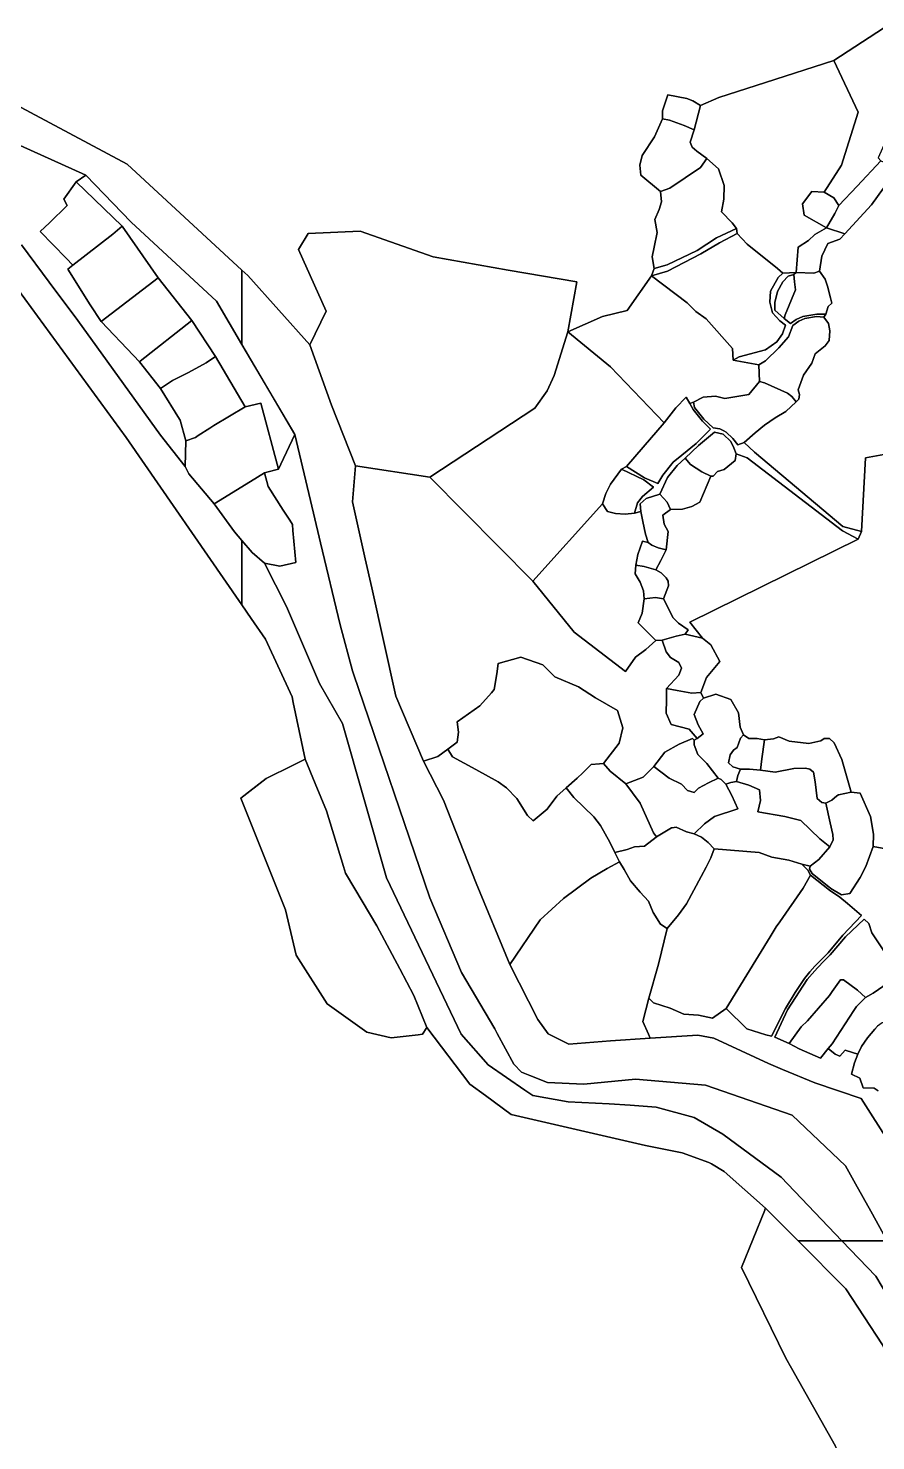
# Model space of a CAD drawing. Extents: x 542555 to 550520, y 1840485 to 1846995.
# Drawn here: x 546925 to 547222.6, y 1841929.8 to 1842425.7 of the extents above; entities that cross this region are included whole.
import ezdxf

# ---------------------------------------------------------------- set-up
doc = ezdxf.new("R2010")
doc.units = 0
doc.layers.add('Level 30', color=7, linetype='Continuous')

msp = doc.modelspace()

# ---------------------------------------------------------------- linework, layer by layer
at = {"layer": 'Level 30'}
for points in [[(547225.35, 1842425.73), (547207.86, 1842414.42), (547183.85, 1842406.71), (547167.55, 1842401.36), (547161.03, 1842398.61), (547158.31, 1842400.21), (547156.31, 1842401.05), (547149.57, 1842402.41), (547147.67, 1842396.77), (547147.7, 1842393.95), (547144.91, 1842387.65), (547140.54, 1842381.06), (547139.7, 1842377.7), (547140.11, 1842374.12), (547147.06, 1842368.4), (547147.34, 1842364.74), (547146.59, 1842362.14), (547145.06, 1842358.59), (547145.8, 1842354.01), (547144.83, 1842348.83), (547144.05, 1842345.47), (547144.78, 1842341.43), (547143.9, 1842338.78), (547135.27, 1842326.62), (547126.66, 1842324.53), (547114.52, 1842319.17), (547117.6, 1842336.71), (547093.52, 1842340.81), (547067.18, 1842345.43), (547041.57, 1842354.5), (547023.3, 1842353.66), (547019.88, 1842348.06), (547029.55, 1842326.41), (547023.89, 1842314.59), (547002.06, 1842338.88), (547000, 1842340.78), (547000, 1842340.79), (546959.75, 1842378.02), (546883.17, 1842418.83)], [(546883.17, 1842418.83), (546959.75, 1842378.02), (547000, 1842340.78), (547000, 1842325.088), (547000, 1842314.68), (546991.05, 1842329.89), (546961.09, 1842357.67), (546945.27, 1842374.09), (546918.53, 1842386.15)], [(546918.53, 1842386.15), (546945.27, 1842374.09), (546941.79, 1842371.81), (546937.49, 1842365.77), (546938.71, 1842363.48), (546932.4, 1842357.39), (546929.17, 1842354.41), (546938.35, 1842345.05), (546940.64, 1842342.53), (546938.85, 1842341.16), (546946.68, 1842328.6), (546950.6, 1842322.8), (546961.95, 1842310.83), (546964.04, 1842308.62), (546971.44, 1842299.25), (546978.06, 1842288.53), (546978.31, 1842288.12), (546980.38, 1842280.91), (546980.06, 1842271.91), (546971.43, 1842282.9), (546949.03, 1842313.9), (546942.37, 1842323.11), (546932.35, 1842336.61), (546922.65, 1842349.67)], [(547235.78, 1842277.94), (547219.02, 1842274.86), (547217.59, 1842249.04), (547211.02, 1842250.84), (547179.98, 1842276.9), (547176.39, 1842280.24), (547180.22, 1842283.73), (547183.53, 1842286.42), (547187.33, 1842288.98), (547191.02, 1842291.2), (547194.64, 1842294.61), (547195.59, 1842295.53), (547195.84, 1842297.09), (547195.38, 1842298.76), (547197.27, 1842303.88), (547200.11, 1842308.16), (547201.36, 1842311.45), (547204.81, 1842314.22), (547206.29, 1842316.11), (547206.53, 1842319.54), (547206.05, 1842322.04), (547204.41, 1842324.26), (547205.12, 1842325.3), (547205.93, 1842328.02), (547207.14, 1842329.16), (547206.76, 1842331.1), (547205.65, 1842335.15), (547204.81, 1842337.59), (547202.81, 1842340.38), (547203.61, 1842345.75), (547205.82, 1842350.17), (547210.03, 1842351.64), (547211.71, 1842353.55), (547221.14, 1842363.69), (547229.57, 1842375.47)], [(546922.65, 1842349.67), (546932.35, 1842336.61), (546942.37, 1842323.11), (546949.03, 1842313.9), (546971.43, 1842282.9), (546980.06, 1842271.91), (546981.36, 1842269.25), (546990.25, 1842258.78), (546997.36, 1842248.92), (547000, 1842245.84), (547000, 1842223.8693), (547000, 1842223.29), (546959.43, 1842281.98), (546914.74, 1842342.9)], [(546914.74, 1842342.9), (546959.43, 1842281.98), (547000, 1842223.29), (547000, 1842223.28), (547003.3229, 1842218.4772), (547008.33, 1842211.24), (547017.64, 1842190.98), (547018.0499, 1842189.0439), (547022.27, 1842169.11), (547018.05, 1842167.02), (547008.58, 1842162.33), (547002.37, 1842157.55), (546999.59, 1842155.41), (547015.28, 1842116.14), (547019.02, 1842100.32), (547029.95, 1842083.17), (547043.94, 1842073.28), (547052.43, 1842071.25), (547061.8803, 1842072.3095), (547063.49, 1842072.49), (547064.92, 1842074.9), (547080.07, 1842055.03), (547085.5032, 1842051.0143), (547094.52, 1842044.35), (547141.72, 1842033.46), (547154.65, 1842030.9), (547164.03, 1842027.52), (547164.9298, 1842026.9835), (547169.38, 1842024.33), (547183.89, 1842011.5), (547184.1286, 1842011.2602), (547183.81, 1842011.3), (547183.599, 1842010.7799), (547175.42, 1841990.62), (547191.03, 1841958.76), (547193.0001, 1841955.2762), (547208.47, 1841927.92)], [(547226.56, 1842000), (547220.8216, 1842010.3717), (547215.5202, 1842019.9537), (547212.02, 1842026.28), (547193.21, 1842044.14), (547162.87, 1842054.64), (547138.25, 1842056.79), (547120.11, 1842054.95), (547107.32, 1842055.58), (547101.1669, 1842057.998), (547098.21, 1842059.16), (547095.49, 1842062.06), (547089.6721, 1842072.7246), (547088.78, 1842074.36), (547077.14, 1842094.18), (547066.01, 1842120.44), (547039.1981, 1842199.0704), (547038.83, 1842200.15), (547034.51, 1842216.22), (547027.66, 1842245), (547025.17, 1842255.42), (547018.59, 1842283.06), (547009.7973, 1842298.0156), (547000, 1842314.68), (547000, 1842325.088), (547000, 1842340.78), (547002.06, 1842338.88), (547023.89, 1842314.59), (547031.49, 1842293.38), (547039.89, 1842272.03), (547038.83, 1842259.42), (547043.3, 1842239.49), (547045.6, 1842229.22), (547054.12, 1842191.26), (547063.73, 1842168.42), (547070.81, 1842154.68), (547082.27, 1842125.56), (547094.09, 1842097.02), (547103.9, 1842077.65), (547107.52, 1842072.6), (547114.88, 1842069.08), (547129.484, 1842070.1451), (547143.4, 1842071.16), (547160.1758, 1842072.216), (547165.7064, 1842071.1137), (547184.94, 1842062.24), (547189.8533, 1842060.1668), (547201.15, 1842055.4), (547217.53, 1842049.98), (547227.53, 1842034.19)], [(547233.16, 1842136.38), (547221.64, 1842138.48), (547221.78, 1842142.75), (547220.75, 1842148.94), (547217.16, 1842157.2), (547214.02, 1842157.5), (547210.69, 1842168.98), (547207.99, 1842174.88), (547206.32, 1842176.35), (547204.51, 1842176.31), (547203.26, 1842175.5), (547199.05, 1842174.56), (547192.14, 1842175.38), (547188.55, 1842176.93), (547186.66, 1842176.22), (547183.51, 1842175.93), (547180.9, 1842176.37), (547178.01, 1842176.3), (547176.13, 1842177.6), (547174.95, 1842180.35), (547174.43, 1842185.36), (547171.73, 1842189.99), (547166.43, 1842191.91), (547162.14, 1842190.51), (547161.23, 1842192.5), (547163.18, 1842197.73), (547167.85, 1842203.4), (547164.66, 1842209.23), (547161.77, 1842211.63), (547157.27, 1842217.15), (547216.41, 1842246.35), (547217.59, 1842249.04), (547219.02, 1842274.86), (547235.78, 1842277.94)], [(547227.53, 1842034.19), (547217.53, 1842049.98), (547201.15, 1842055.4), (547189.8533, 1842060.1668), (547184.94, 1842062.24), (547165.7064, 1842071.1137), (547160.1758, 1842072.216), (547143.4, 1842071.16), (547142.767, 1842072.5685), (547140.78, 1842076.99), (547142.91, 1842085.18), (547144.56, 1842083.52), (547150.4, 1842081.67), (547155.2, 1842079.61), (547160.41, 1842079.23), (547165.25, 1842078.1), (547170.02, 1842081.58), (547177.37, 1842074.37), (547183.99, 1842072.33), (547186.01, 1842071.84), (547190.85, 1842081.58), (547194.29, 1842087.16), (547197.58, 1842092.09), (547199.49, 1842094.39), (547201.2, 1842096.44), (547203.71, 1842098.92), (547205.89, 1842101.07), (547211.03, 1842107.28), (547217.55, 1842114.22), (547212.73, 1842118.42), (547209.97, 1842120.63), (547206.33, 1842123.07), (547199.68, 1842128.39), (547198.71, 1842130.12), (547196.63, 1842132.22), (547199.52, 1842131.54), (547199.3, 1842130.43), (547200.29, 1842128.92), (547206.84, 1842123.71), (547210.52, 1842121.45), (547213.54, 1842121.96), (547217.09, 1842127.57), (547219.08, 1842131.43), (547221.64, 1842138.48), (547233.16, 1842136.38)], [(547226.97, 1842090.55), (547221.72, 1842086.99), (547219.05, 1842085.46), (547219.01, 1842085.44), (547216.18, 1842087.97), (547211.28, 1842091.58), (547210.25, 1842091.57), (547207.35, 1842087.49), (547206.4, 1842086.14), (547198.65, 1842077.21), (547196.4, 1842075.15), (547192.17, 1842069.22), (547187.11, 1842071.52), (547191.6, 1842081.09), (547198.56, 1842091.69), (547200.28, 1842093.7), (547202.14, 1842095.87), (547204.47, 1842098.25), (547206.56, 1842100.39), (547211.92, 1842106.71), (547218.58, 1842112.91), (547220.14, 1842111.36), (547221.17, 1842108.1), (547229.08, 1842096.34)], [(547229.08, 1842096.34), (547221.17, 1842108.1), (547220.14, 1842111.36), (547218.58, 1842112.91), (547211.92, 1842106.71), (547206.56, 1842100.39), (547204.47, 1842098.25), (547202.14, 1842095.87), (547200.28, 1842093.7), (547198.56, 1842091.69), (547191.6, 1842081.09), (547187.11, 1842071.52), (547192.17, 1842069.22), (547195.67, 1842067.41), (547203.23, 1842064.16), (547205.94, 1842067.53), (547208.39, 1842065.52), (547209.96, 1842064.86), (547211.82, 1842066.9), (547214.45, 1842066.06), (547216.31, 1842065.49), (547215.19, 1842062.5), (547214.05, 1842058.48), (547216.98, 1842057.03), (547218.17, 1842053.64), (547222.04, 1842053.56), (547223.5, 1842052.68)], [(547223.5, 1842052.68), (547222.04, 1842053.56), (547218.17, 1842053.64), (547216.98, 1842057.03), (547214.05, 1842058.48), (547215.19, 1842062.5), (547216.31, 1842065.49), (547217.65, 1842068.24), (547219.65, 1842071.2), (547222.33, 1842074.34), (547223.2, 1842075.35)], [(547241.8182, 1841928.0303), (547239.41, 1841934.47), (547224.98, 1841963.48), (547212.12, 1841983.11), (547195.33, 1842000), (547202.05, 1842000), (547210.69, 1842000), (547222.59, 1841987.56), (547227.1034, 1841980.0303), (547230.6149, 1841974.1722), (547247.16, 1841946.57), (547252.65, 1841931.08), (547269.56, 1841886.58)]]:
    msp.add_lwpolyline(points, dxfattribs=at)
for points in [[(547223.42, 1842380.2), (547224.38, 1842379.17), (547216.07, 1842370.24), (547209.65, 1842363.5), (547207.88, 1842366.18), (547204.49, 1842368.17), (547210.57, 1842377.64), (547216.47, 1842396.31), (547207.86, 1842414.42), (547225.35, 1842425.73), (547225.47, 1842422.77), (547226.68, 1842418.23), (547229, 1842403.3), (547233.16, 1842403.25), (547231.45, 1842399.7), (547225.99, 1842385.98)], [(547207.86, 1842414.42), (547216.47, 1842396.31), (547210.57, 1842377.64), (547204.49, 1842368.17), (547200.1, 1842368.36), (547196.92, 1842364.11), (547197.5, 1842360.1), (547205.25, 1842355.6), (547201.23, 1842353.29), (547199.02, 1842351.17), (547195.39, 1842348.83), (547194.62, 1842339.97), (547189.92, 1842339.78), (547188.1, 1842341.41), (547177.4, 1842349.87), (547173.88, 1842353.67), (547173.65, 1842355.44), (547172.18, 1842357.43), (547168.45, 1842361.22), (547169.23, 1842365.74), (547169.4, 1842370.54), (547167.37, 1842376.36), (547163.33, 1842379.95), (547159.79, 1842382.55), (547158.1, 1842384.01), (547157.41, 1842385.68), (547158.86, 1842390.02), (547161.03, 1842398.61), (547167.55, 1842401.36), (547183.85, 1842406.71)], [(547161.03, 1842398.61), (547158.86, 1842390.02), (547155.28, 1842391.53), (547150.17, 1842393.46), (547147.7, 1842393.95), (547147.67, 1842396.77), (547149.57, 1842402.41), (547156.31, 1842401.05), (547158.31, 1842400.21)], [(547150.25, 1842369.55), (547147.06, 1842368.4), (547140.11, 1842374.12), (547139.7, 1842377.7), (547140.54, 1842381.06), (547144.91, 1842387.65), (547147.7, 1842393.95), (547150.17, 1842393.46), (547155.28, 1842391.53), (547158.86, 1842390.02), (547157.41, 1842385.68), (547158.1, 1842384.01), (547159.79, 1842382.55), (547163.33, 1842379.95), (547161.06, 1842376.86)], [(547149.39, 1842342.64), (547144.78, 1842341.43), (547144.05, 1842345.47), (547144.83, 1842348.83), (547145.8, 1842354.01), (547145.06, 1842358.59), (547146.59, 1842362.14), (547147.34, 1842364.74), (547147.06, 1842368.4), (547150.25, 1842369.55), (547161.06, 1842376.86), (547163.33, 1842379.95), (547167.37, 1842376.36), (547169.4, 1842370.54), (547169.23, 1842365.74), (547168.45, 1842361.22), (547172.18, 1842357.43), (547173.65, 1842355.44), (547166.73, 1842352.09), (547159.84, 1842347.71)], [(547000, 1842340.79), (547000, 1842340.78), (546959.75, 1842378.02)], [(547221.14, 1842363.69), (547211.71, 1842353.55), (547205.25, 1842355.6), (547208.25, 1842360.68), (547209.65, 1842363.5), (547216.07, 1842370.24), (547224.38, 1842379.17), (547227.47, 1842377.92), (547229.57, 1842375.47)], [(546941.79, 1842371.81), (546958, 1842356.19), (546954.66, 1842353.44), (546940.64, 1842342.53), (546938.35, 1842345.05), (546929.17, 1842354.41), (546932.4, 1842357.39), (546938.71, 1842363.48), (546937.49, 1842365.77)], [(547013.6916, 1842272.7171), (547012.85, 1842270.94), (547006.63, 1842294.07), (547001.13, 1842292.85), (546990.8, 1842310.53), (546982.47, 1842323.15), (546970.67, 1842338.11), (546958, 1842356.19), (546941.79, 1842371.81), (546945.27, 1842374.09), (546961.09, 1842357.67), (546991.05, 1842329.89), (547000, 1842314.68), (547000, 1842314.67), (547009.7985, 1842298.0089), (547018.59, 1842283.06)], [(547204.49, 1842368.17), (547207.88, 1842366.18), (547209.65, 1842363.5), (547208.25, 1842360.68), (547205.25, 1842355.6), (547197.5, 1842360.1), (547196.92, 1842364.11), (547200.1, 1842368.36)], [(546958, 1842356.19), (546970.67, 1842338.11), (546950.6, 1842322.8), (546946.68, 1842328.6), (546938.85, 1842341.16), (546940.64, 1842342.53), (546954.66, 1842353.44)], [(547173.65, 1842355.44), (547173.88, 1842353.67), (547167.72, 1842350.41), (547161.22, 1842346.47), (547149.46, 1842340.44), (547143.9, 1842338.78), (547144.78, 1842341.43), (547149.39, 1842342.64), (547159.84, 1842347.71), (547166.73, 1842352.09)], [(547205.25, 1842355.6), (547211.71, 1842353.55), (547210.03, 1842351.64), (547205.82, 1842350.17), (547203.61, 1842345.75), (547202.81, 1842340.38), (547200.81, 1842339.76), (547194.62, 1842339.97), (547195.39, 1842348.83), (547199.02, 1842351.17), (547201.23, 1842353.29)], [(547117.6, 1842336.71), (547114.52, 1842319.17), (547109.73, 1842303.76), (547107.26, 1842298.46), (547102.86, 1842292.33), (547066, 1842268.13), (547039.89, 1842272.03), (547031.49, 1842293.38), (547023.89, 1842314.59), (547029.55, 1842326.41), (547019.88, 1842348.06), (547023.3, 1842353.66), (547041.57, 1842354.5), (547067.18, 1842345.43), (547093.52, 1842340.81)], [(547188.91, 1842322.98), (547190.92, 1842321.53), (547189.9, 1842318.41), (547187.87, 1842315.61), (547183.92, 1842312.78), (547174.62, 1842310.41), (547172.53, 1842309.22), (547172.27, 1842313.31), (547163.09, 1842323.75), (547159.43, 1842326.29), (547156.35, 1842329.32), (547143.9, 1842338.78), (547149.46, 1842340.44), (547161.22, 1842346.47), (547167.72, 1842350.41), (547173.88, 1842353.67), (547177.4, 1842349.87), (547188.1, 1842341.41), (547189.92, 1842339.78), (547188.33, 1842338.21), (547185.6, 1842333.36), (547185.41, 1842329.6), (547186.39, 1842325.81)], [(547202.81, 1842340.38), (547204.81, 1842337.59), (547205.65, 1842335.15), (547206.76, 1842331.1), (547207.14, 1842329.16), (547205.93, 1842328.02), (547205.12, 1842325.3), (547201.88, 1842325.33), (547196.99, 1842324.54), (547194.68, 1842323.48), (547192.71, 1842322.01), (547190.49, 1842323.83), (547190.84, 1842325.14), (547194.36, 1842333.89), (547194.08, 1842336.72), (547193.86, 1842339.21), (547194.62, 1842339.97), (547200.81, 1842339.76)], [(546964.27, 1842308.8), (546964.04, 1842308.62), (546961.95, 1842310.83), (546950.6, 1842322.8), (546970.67, 1842338.11), (546982.47, 1842323.15)], [(547181.58, 1842307.58), (547181.76, 1842301.68), (547178.07, 1842297.11), (547169.65, 1842295.72), (547166.28, 1842296.57), (547162.04, 1842296.22), (547158.58, 1842294.48), (547157.29, 1842293.97), (547155.97, 1842296.22), (547152.37, 1842292.42), (547148.34, 1842287.19), (547129.48, 1842306.85), (547114.52, 1842319.17), (547126.66, 1842324.53), (547135.27, 1842326.62), (547143.9, 1842338.78), (547156.35, 1842329.32), (547159.43, 1842326.29), (547163.09, 1842323.75), (547172.27, 1842313.31), (547172.53, 1842309.22)], [(547205.12, 1842325.3), (547204.41, 1842324.26), (547201.79, 1842324.52), (547197.66, 1842323.81), (547195.58, 1842322.89), (547193.54, 1842321.39), (547191.91, 1842317.37), (547188.58, 1842313.53), (547183.88, 1842308.99), (547181.58, 1842307.58), (547172.53, 1842309.22), (547174.62, 1842310.41), (547183.92, 1842312.78), (547187.87, 1842315.61), (547189.9, 1842318.41), (547190.92, 1842321.53), (547188.91, 1842322.98), (547186.39, 1842325.81), (547185.41, 1842329.6), (547185.6, 1842333.36), (547188.33, 1842338.21), (547189.92, 1842339.78), (547194.62, 1842339.97), (547193.86, 1842339.21), (547191.9, 1842338.68), (547189.97, 1842336.72), (547188.08, 1842333.34), (547187.2, 1842329.48), (547187.19, 1842326.71), (547190.49, 1842323.83), (547192.71, 1842322.01), (547194.68, 1842323.48), (547196.99, 1842324.54), (547201.88, 1842325.33)], [(547190.84, 1842325.14), (547190.49, 1842323.83), (547187.19, 1842326.71), (547187.2, 1842329.48), (547188.08, 1842333.34), (547189.97, 1842336.72), (547191.9, 1842338.68), (547193.86, 1842339.21), (547194.08, 1842336.72), (547194.36, 1842333.89)], [(546982.47, 1842323.15), (546990.8, 1842310.53), (546987.47, 1842308.25), (546981.3, 1842304.82), (546975.69, 1842302.09), (546973.57, 1842300.67), (546971.44, 1842299.25), (546964.04, 1842308.62), (546964.27, 1842308.8)], [(547195.59, 1842295.53), (547194.64, 1842294.61), (547193.1, 1842296.41), (547191.57, 1842297.55), (547183.52, 1842301.18), (547181.76, 1842301.68), (547181.58, 1842307.58), (547183.88, 1842308.99), (547188.58, 1842313.53), (547191.91, 1842317.37), (547193.54, 1842321.39), (547195.58, 1842322.89), (547197.66, 1842323.81), (547201.79, 1842324.52), (547204.41, 1842324.26), (547206.05, 1842322.04), (547206.53, 1842319.54), (547206.29, 1842316.11), (547204.81, 1842314.22), (547201.36, 1842311.45), (547200.11, 1842308.16), (547197.27, 1842303.88), (547195.38, 1842298.76), (547195.84, 1842297.09)], [(547114.52, 1842319.17), (547129.48, 1842306.85), (547148.34, 1842287.19), (547140.88, 1842278.68), (547135.11, 1842271.88), (547133.31, 1842270.9), (547129.51, 1842265.68), (547127.78, 1842262.38), (547126.59, 1842258.76), (547102.14, 1842231.61), (547066, 1842268.13), (547102.86, 1842292.33), (547107.26, 1842298.46), (547109.73, 1842303.76)], [(546990.8, 1842310.53), (547001.13, 1842292.85), (546990.13, 1842286.2), (546988.72, 1842285.34), (546984.71, 1842282.72), (546983.73, 1842282.08), (546980.38, 1842280.91), (546978.31, 1842288.12), (546978.06, 1842288.53), (546971.44, 1842299.25), (546973.57, 1842300.67), (546975.69, 1842302.09), (546981.3, 1842304.82), (546987.47, 1842308.25)], [(547180.22, 1842283.73), (547176.39, 1842280.24), (547174.17, 1842279.5), (547172.47, 1842281.67), (547170.12, 1842283.94), (547169.2, 1842284.43), (547167.81, 1842285.07), (547165.49, 1842285.42), (547162.26, 1842288.44), (547158.95, 1842292.58), (547158.58, 1842294.48), (547162.04, 1842296.22), (547166.28, 1842296.57), (547169.65, 1842295.72), (547178.07, 1842297.11), (547181.76, 1842301.68), (547183.52, 1842301.18), (547191.57, 1842297.55), (547193.1, 1842296.41), (547194.64, 1842294.61), (547191.02, 1842291.2), (547187.33, 1842288.98), (547183.53, 1842286.42)], [(547158.51, 1842291.9), (547161.79, 1842287.76), (547164.53, 1842285.02), (547159.58, 1842279.89), (547154.46, 1842275.87), (547151.47, 1842273.37), (547147.82, 1842268.84), (547146.13, 1842265.94), (547141.44, 1842267.93), (547135.11, 1842271.88), (547140.88, 1842278.68), (547148.34, 1842287.19), (547152.37, 1842292.42), (547155.97, 1842296.22), (547157.29, 1842293.97)], [(547008.78, 1842269.83), (547007.9, 1842269.59), (547003.06, 1842266.62), (546990.25, 1842258.78), (546981.36, 1842269.25), (546980.06, 1842271.91), (546980.38, 1842280.91), (546983.73, 1842282.08), (546984.71, 1842282.72), (546988.72, 1842285.34), (546990.13, 1842286.2), (547001.13, 1842292.85), (547006.63, 1842294.07), (547012.85, 1842270.94)], [(547217.59, 1842249.04), (547216.41, 1842246.35), (547210.87, 1842249.26), (547177.4, 1842274.87), (547173.61, 1842276.3), (547172.75, 1842278.35), (547171.76, 1842280.64), (547169.03, 1842283.17), (547165.96, 1842283.94), (547160.34, 1842279.19), (547155.7, 1842274.76), (547152.9, 1842272.26), (547149.52, 1842268.04), (547146.78, 1842262.15), (547142, 1842260.57), (547139.93, 1842258.72), (547140.09, 1842256.08), (547137.94, 1842255.51), (547138.89, 1842259.08), (547140.7, 1842261.31), (547144.55, 1842264.59), (547141.19, 1842267.16), (547133.31, 1842270.9), (547135.11, 1842271.88), (547141.44, 1842267.93), (547146.13, 1842265.94), (547147.82, 1842268.84), (547151.47, 1842273.37), (547154.46, 1842275.87), (547159.58, 1842279.89), (547164.53, 1842285.02), (547161.79, 1842287.76), (547158.51, 1842291.9), (547157.29, 1842293.97), (547158.58, 1842294.48), (547158.95, 1842292.58), (547162.26, 1842288.44), (547165.49, 1842285.42), (547167.81, 1842285.07), (547169.2, 1842284.43), (547170.12, 1842283.94), (547172.47, 1842281.67), (547174.17, 1842279.5), (547176.39, 1842280.24), (547179.98, 1842276.9), (547211.02, 1842250.84)], [(547138.25, 1842056.79), (547162.87, 1842054.64), (547193.21, 1842044.14), (547212.02, 1842026.28), (547215.5202, 1842019.9537), (547220.8216, 1842010.3717), (547226.56, 1842000), (547210.69, 1842000), (547189.35, 1842022.32), (547168.95, 1842037.43), (547158.87, 1842043.3), (547145.51, 1842046.93), (547136.3208, 1842047.5741), (547128.96, 1842048.09), (547114.53, 1842048.73), (547102.15, 1842050.96), (547099.4223, 1842052.8408), (547086.53, 1842061.73), (547077.06, 1842072.59), (547050.75, 1842127.38), (547035.35, 1842181.6), (547027.26, 1842195.62), (547015.68, 1842222.7), (547007.9, 1842237.89), (547013.36, 1842236.87), (547018.95, 1842238.1), (547017.9591, 1842249.369), (547017.77, 1842251.52), (547016.8267, 1842252.9894), (547014.56, 1842256.52), (547009.23, 1842264.79), (547007.9, 1842269.59), (547008.78, 1842269.83), (547012.85, 1842270.94), (547013.6916, 1842272.7171), (547018.59, 1842283.06), (547025.17, 1842255.42), (547027.66, 1842245), (547034.51, 1842216.22), (547038.83, 1842200.15), (547039.1981, 1842199.0704), (547066.01, 1842120.44), (547077.14, 1842094.18), (547088.78, 1842074.36), (547089.6721, 1842072.7246), (547095.49, 1842062.06), (547098.21, 1842059.16), (547101.1669, 1842057.998), (547107.32, 1842055.58), (547120.11, 1842054.95)], [(547165.54, 1842268.46), (547164.65, 1842268.49), (547161.49, 1842270.01), (547157.52, 1842272.57), (547155.7, 1842274.76), (547160.34, 1842279.19), (547165.96, 1842283.94), (547169.03, 1842283.17), (547171.76, 1842280.64), (547172.75, 1842278.35), (547173.61, 1842276.3), (547173.22, 1842274), (547169.39, 1842270.77), (547167.02, 1842270.05)], [(547216.41, 1842246.35), (547157.27, 1842217.15), (547161.77, 1842211.63), (547155.73, 1842213.02), (547156.78, 1842214.54), (547153.36, 1842216.86), (547151.44, 1842218.69), (547148.11, 1842225.44), (547149.84, 1842229.91), (547149.76, 1842231.59), (547148.97, 1842232.75), (547147.24, 1842234.48), (547145.32, 1842235.63), (547147.12, 1842238.82), (547148.96, 1842242.62), (547149.73, 1842249.06), (547148.31, 1842251.55), (547147.82, 1842254.72), (547150.56, 1842256.79), (547154.76, 1842256.93), (547158.04, 1842257.86), (547160.78, 1842259.33), (547164.65, 1842268.49), (547165.54, 1842268.46), (547167.02, 1842270.05), (547169.39, 1842270.77), (547173.22, 1842274), (547173.61, 1842276.3), (547177.4, 1842274.87), (547210.87, 1842249.26)], [(547159.85, 1842176.34), (547158.84, 1842175.73), (547158.22, 1842176.37), (547153.58, 1842174.34), (547148.56, 1842171.53), (547144.68, 1842166.56), (547140.92, 1842162.78), (547134.82, 1842160.42), (547129.39, 1842164.9), (547126.94, 1842167.57), (547132.51, 1842174.77), (547133.73, 1842180.15), (547131.92, 1842186.15), (547124.15, 1842190.61), (547118.17, 1842194.48), (547109.96, 1842198.05), (547105.68, 1842202.22), (547097.96, 1842204.88), (547090.06, 1842202.63), (547089.49, 1842199.01), (547088.63, 1842193.6), (547087.61, 1842192.42), (547083.62, 1842187.8), (547075.66, 1842182.17), (547076.07, 1842178.54), (547075.66, 1842175.06), (547072.39, 1842172.64), (547068.78, 1842170.08), (547063.73, 1842168.42), (547054.12, 1842191.26), (547045.6, 1842229.22), (547043.3, 1842239.49), (547038.83, 1842259.42), (547039.89, 1842272.03), (547066, 1842268.13), (547102.14, 1842231.61), (547116.68, 1842213.66), (547134.68, 1842199.86), (547138.26, 1842204.89), (547141.9, 1842207.59), (547145.4, 1842210.74), (547147.64, 1842210.91), (547149.04, 1842206.77), (547150.53, 1842204.77), (547153.47, 1842203.04), (547154.44, 1842201.04), (547153.46, 1842198.56), (547149.15, 1842193.88), (547149.17, 1842190.05), (547148.95, 1842185.23), (547150.8, 1842181.27), (547157.06, 1842179.61)], [(547141.19, 1842267.16), (547144.55, 1842264.59), (547140.7, 1842261.31), (547138.89, 1842259.08), (547137.94, 1842255.51), (547134.65, 1842255.07), (547131.25, 1842255.31), (547128.36, 1842256.05), (547126.59, 1842258.76), (547127.78, 1842262.38), (547129.51, 1842265.68), (547133.31, 1842270.9)], [(547154.76, 1842256.93), (547150.56, 1842256.79), (547149.34, 1842259.37), (547146.78, 1842262.15), (547149.52, 1842268.04), (547152.9, 1842272.26), (547155.7, 1842274.76), (547157.52, 1842272.57), (547161.49, 1842270.01), (547164.65, 1842268.49), (547160.78, 1842259.33), (547158.04, 1842257.86)], [(547007.9, 1842269.59), (547009.23, 1842264.79), (547014.56, 1842256.52), (547016.8267, 1842252.9894), (547017.77, 1842251.52), (547017.9591, 1842249.369), (547018.95, 1842238.1), (547013.36, 1842236.87), (547007.9, 1842237.89), (547003.63, 1842241.61), (547000, 1842245.84), (546997.36, 1842248.92), (546990.25, 1842258.78), (547003.06, 1842266.62)], [(547149.73, 1842249.06), (547148.96, 1842242.62), (547146.18, 1842243.28), (547143.95, 1842244.22), (547142.63, 1842245.15), (547141.75, 1842248.1), (547140.85, 1842252.57), (547140.09, 1842256.08), (547139.93, 1842258.72), (547142, 1842260.57), (547146.78, 1842262.15), (547149.34, 1842259.37), (547150.56, 1842256.79), (547147.82, 1842254.72), (547148.31, 1842251.55)], [(547116.68, 1842213.66), (547102.14, 1842231.61), (547126.59, 1842258.76), (547128.36, 1842256.05), (547131.25, 1842255.31), (547134.65, 1842255.07), (547137.94, 1842255.51), (547140.09, 1842256.08), (547140.85, 1842252.57), (547141.75, 1842248.1), (547142.63, 1842245.15), (547140.74, 1842245.59), (547139.1, 1842240.94), (547138.34, 1842237.21), (547138.12, 1842234.18), (547139.84, 1842231.24), (547141, 1842228.23), (547141.3, 1842225.43), (547140.6, 1842220.38), (547139.15, 1842216.95), (547145.4, 1842210.74), (547141.9, 1842207.59), (547138.26, 1842204.89), (547134.68, 1842199.86)], [(547202.05, 1842000), (547195.33, 1842000), (547184.13, 1842011.26), (547184.1286, 1842011.2602), (547183.89, 1842011.5), (547169.38, 1842024.33), (547164.9298, 1842026.9835), (547164.03, 1842027.52), (547154.65, 1842030.9), (547141.72, 1842033.46), (547094.52, 1842044.35), (547085.5032, 1842051.0143), (547080.07, 1842055.03), (547064.92, 1842074.9), (547060.41, 1842086.14), (547055.4588, 1842095.441), (547047.4, 1842110.58), (547039.6927, 1842123.6014), (547036.45, 1842129.08), (547035.7381, 1842131.4165), (547029.78, 1842150.97), (547025.8025, 1842160.5775), (547022.27, 1842169.11), (547018.0499, 1842189.0439), (547017.64, 1842190.98), (547008.33, 1842211.24), (547003.3229, 1842218.4772), (547000, 1842223.28), (547000, 1842223.29), (547000, 1842223.8693), (547000, 1842245.84), (547003.63, 1842241.61), (547007.9, 1842237.89), (547015.68, 1842222.7), (547027.26, 1842195.62), (547035.35, 1842181.6), (547050.75, 1842127.38), (547077.06, 1842072.59), (547086.53, 1842061.73), (547099.4223, 1842052.8408), (547102.15, 1842050.96), (547114.53, 1842048.73), (547128.96, 1842048.09), (547136.3208, 1842047.5741), (547145.51, 1842046.93), (547158.87, 1842043.3), (547168.95, 1842037.43), (547189.35, 1842022.32), (547210.69, 1842000)], [(547142.63, 1842245.15), (547143.95, 1842244.22), (547146.18, 1842243.28), (547148.96, 1842242.62), (547147.12, 1842238.82), (547145.32, 1842235.63), (547141.22, 1842236.77), (547138.34, 1842237.21), (547139.1, 1842240.94), (547140.74, 1842245.59)], [(547149.84, 1842229.91), (547148.11, 1842225.44), (547145.27, 1842225.8), (547141.3, 1842225.43), (547141, 1842228.23), (547139.84, 1842231.24), (547138.12, 1842234.18), (547138.34, 1842237.21), (547141.22, 1842236.77), (547145.32, 1842235.63), (547147.24, 1842234.48), (547148.97, 1842232.75), (547149.76, 1842231.59)], [(547148.11, 1842225.44), (547151.44, 1842218.69), (547153.36, 1842216.86), (547156.78, 1842214.54), (547155.73, 1842213.02), (547152.54, 1842212.27), (547147.64, 1842210.91), (547145.4, 1842210.74), (547139.15, 1842216.95), (547140.6, 1842220.38), (547141.3, 1842225.43), (547145.27, 1842225.8)], [(547163.18, 1842197.73), (547161.23, 1842192.5), (547157.98, 1842192.32), (547152.83, 1842193.16), (547149.15, 1842193.88), (547153.46, 1842198.56), (547154.44, 1842201.04), (547153.47, 1842203.04), (547150.53, 1842204.77), (547149.04, 1842206.77), (547147.64, 1842210.91), (547152.54, 1842212.27), (547155.73, 1842213.02), (547161.77, 1842211.63), (547164.66, 1842209.23), (547167.85, 1842203.4)], [(547132.51, 1842174.77), (547126.94, 1842167.57), (547125.56, 1842167.45), (547122.69, 1842167.21), (547119.7, 1842164.35), (547117.7, 1842162.44), (547113.85, 1842159), (547110.66, 1842156.14), (547107.27, 1842151.52), (547102.33, 1842147.39), (547100.25, 1842149.28), (547096.54, 1842155.3), (547092.88, 1842159.02), (547089.96, 1842161.18), (547082.13, 1842165.47), (547074.02, 1842169.95), (547072.39, 1842172.64), (547075.66, 1842175.06), (547076.07, 1842178.54), (547075.66, 1842182.17), (547083.62, 1842187.8), (547087.61, 1842192.42), (547088.63, 1842193.6), (547089.49, 1842199.01), (547090.06, 1842202.63), (547097.96, 1842204.88), (547105.68, 1842202.22), (547109.96, 1842198.05), (547118.17, 1842194.48), (547124.15, 1842190.61), (547131.92, 1842186.15), (547133.73, 1842180.15)], [(547161.23, 1842192.5), (547162.14, 1842190.51), (547160.83, 1842189.39), (547158.82, 1842184.82), (547160.19, 1842181.1), (547162.04, 1842178.02), (547159.85, 1842176.34), (547157.06, 1842179.61), (547150.8, 1842181.27), (547148.95, 1842185.23), (547149.17, 1842190.05), (547149.15, 1842193.88), (547152.83, 1842193.16), (547157.98, 1842192.32)], [(547162.14, 1842190.51), (547166.43, 1842191.91), (547171.73, 1842189.99), (547174.43, 1842185.36), (547174.95, 1842180.35), (547176.13, 1842177.6), (547175.11, 1842176.5), (547173.89, 1842173.18), (547172.68, 1842172.22), (547171.51, 1842170.56), (547170.94, 1842167.77), (547172.41, 1842166.41), (547175.1, 1842165.58), (547174.11, 1842163.39), (547173.69, 1842161.24), (547171.73, 1842160.95), (547169.94, 1842160.35), (547168.32, 1842161.91), (547167.24, 1842162.41), (547163.24, 1842167.59), (547160.09, 1842170.78), (547158.86, 1842174.08), (547158.84, 1842175.73), (547159.85, 1842176.34), (547162.04, 1842178.02), (547160.19, 1842181.1), (547158.82, 1842184.82), (547160.83, 1842189.39)], [(547176.13, 1842177.6), (547178.01, 1842176.3), (547180.9, 1842176.37), (547183.51, 1842175.93), (547182.62, 1842169.26), (547182.11, 1842165.28), (547178.32, 1842165.61), (547175.1, 1842165.58), (547172.41, 1842166.41), (547170.94, 1842167.77), (547171.51, 1842170.56), (547172.68, 1842172.22), (547173.89, 1842173.18), (547175.11, 1842176.5)], [(547183.51, 1842175.93), (547186.66, 1842176.22), (547188.55, 1842176.93), (547192.14, 1842175.38), (547199.05, 1842174.56), (547203.26, 1842175.5), (547204.51, 1842176.31), (547206.32, 1842176.35), (547207.99, 1842174.88), (547210.69, 1842168.98), (547214.02, 1842157.5), (547209.48, 1842156.53), (547208.88, 1842156.21), (547207.13, 1842154.65), (547205.11, 1842153.7), (547203.72, 1842153.91), (547202.04, 1842155.29), (547201.31, 1842161.15), (547200.73, 1842164.5), (547199.48, 1842165.57), (547197.97, 1842165.92), (547193.88, 1842165.77), (547187.26, 1842164.53), (547182.11, 1842165.28), (547182.62, 1842169.26)], [(547130.95, 1842136.34), (547132.65, 1842133.06), (547128.23, 1842130.68), (547122.49, 1842127.28), (547112.93, 1842120.21), (547104.81, 1842112.65), (547094.09, 1842097.02), (547082.27, 1842125.56), (547070.81, 1842154.68), (547063.73, 1842168.42), (547068.78, 1842170.08), (547072.39, 1842172.64), (547074.02, 1842169.95), (547082.13, 1842165.47), (547089.96, 1842161.18), (547092.88, 1842159.02), (547096.54, 1842155.3), (547100.25, 1842149.28), (547102.33, 1842147.39), (547107.27, 1842151.52), (547110.66, 1842156.14), (547113.85, 1842159), (547116.53, 1842155.62), (547123.6, 1842148.88), (547126, 1842145.76), (547129.17, 1842139.9)], [(547150.1, 1842162.42), (547144.68, 1842166.56), (547148.56, 1842171.53), (547153.58, 1842174.34), (547158.22, 1842176.37), (547158.84, 1842175.73), (547158.86, 1842174.08), (547160.09, 1842170.78), (547163.24, 1842167.59), (547167.24, 1842162.41), (547163.86, 1842160.84), (547160.35, 1842158.93), (547158.78, 1842157.43), (547156.48, 1842158.11), (547154.36, 1842160.3)], [(547015.28, 1842116.14), (546999.59, 1842155.41), (547008.58, 1842162.33), (547018.05, 1842167.02), (547022.27, 1842169.11), (547025.8025, 1842160.5775), (547029.78, 1842150.97), (547035.7381, 1842131.4165), (547036.45, 1842129.08), (547039.6927, 1842123.6014), (547047.4, 1842110.58), (547055.4588, 1842095.441), (547060.41, 1842086.14), (547064.92, 1842074.9), (547063.49, 1842072.49), (547061.8803, 1842072.3095), (547052.43, 1842071.25), (547043.94, 1842073.28), (547029.95, 1842083.17), (547019.02, 1842100.32)], [(547135.29, 1842137.39), (547130.95, 1842136.34), (547129.17, 1842139.9), (547126, 1842145.76), (547123.6, 1842148.88), (547116.53, 1842155.62), (547113.85, 1842159), (547117.7, 1842162.44), (547119.7, 1842164.35), (547122.69, 1842167.21), (547125.56, 1842167.45), (547126.94, 1842167.57), (547129.39, 1842164.9), (547134.82, 1842160.42), (547137.15, 1842157.29), (547139.86, 1842153.65), (547144.59, 1842143.22), (547145.55, 1842141.8), (547145.48, 1842141.75), (547141.35, 1842138.55), (547137.89, 1842138.33)], [(547162.49, 1842146.34), (547158.79, 1842142.92), (547156.17, 1842143.58), (547152.55, 1842145.24), (547151.16, 1842145.01), (547150.86, 1842144.96), (547145.55, 1842141.8), (547144.59, 1842143.22), (547139.86, 1842153.65), (547137.15, 1842157.29), (547134.82, 1842160.42), (547140.92, 1842162.78), (547144.68, 1842166.56), (547150.1, 1842162.42), (547154.36, 1842160.3), (547156.48, 1842158.11), (547158.78, 1842157.43), (547160.35, 1842158.93), (547163.86, 1842160.84), (547167.24, 1842162.41), (547168.32, 1842161.91), (547169.94, 1842160.35), (547172.09, 1842156.33), (547174.19, 1842151.7), (547165.97, 1842148.91)], [(547207.67, 1842140.8), (547206.45, 1842138.32), (547202.96, 1842141.17), (547196.28, 1842147.52), (547190.62, 1842148.95), (547181.22, 1842150.57), (547182.16, 1842154.6), (547181.76, 1842158.32), (547178, 1842159.93), (547173.69, 1842161.24), (547174.11, 1842163.39), (547175.1, 1842165.58), (547178.32, 1842165.61), (547182.11, 1842165.28), (547187.26, 1842164.53), (547193.88, 1842165.77), (547197.97, 1842165.92), (547199.48, 1842165.57), (547200.73, 1842164.5), (547201.31, 1842161.15), (547202.04, 1842155.29), (547203.72, 1842153.91), (547205.11, 1842153.7), (547206.58, 1842146.79), (547207.55, 1842142.69)], [(547173.69, 1842161.24), (547178, 1842159.93), (547181.76, 1842158.32), (547182.16, 1842154.6), (547181.22, 1842150.57), (547190.62, 1842148.95), (547196.28, 1842147.52), (547202.96, 1842141.17), (547206.45, 1842138.32), (547202.58, 1842133.91), (547199.52, 1842131.54), (547196.63, 1842132.22), (547192.1, 1842133.63), (547186.09, 1842134.67), (547181.71, 1842136.34), (547165.86, 1842137.64), (547163.74, 1842139.79), (547161.46, 1842141.76), (547158.79, 1842142.92), (547162.49, 1842146.34), (547165.97, 1842148.91), (547174.19, 1842151.7), (547172.09, 1842156.33), (547169.94, 1842160.35), (547171.73, 1842160.95)], [(547214.02, 1842157.5), (547217.16, 1842157.2), (547220.75, 1842148.94), (547221.78, 1842142.75), (547221.64, 1842138.48), (547219.08, 1842131.43), (547217.09, 1842127.57), (547213.54, 1842121.96), (547210.52, 1842121.45), (547206.84, 1842123.71), (547200.29, 1842128.92), (547199.3, 1842130.43), (547199.52, 1842131.54), (547202.58, 1842133.91), (547206.45, 1842138.32), (547207.67, 1842140.8), (547207.55, 1842142.69), (547206.58, 1842146.79), (547205.11, 1842153.7), (547207.13, 1842154.65), (547208.88, 1842156.21), (547209.48, 1842156.53)], [(547153.37, 1842114.43), (547149.32, 1842109.59), (547147.03, 1842111.16), (547144.41, 1842115.2), (547142.8, 1842119.21), (547139.93, 1842122.39), (547136.43, 1842126.34), (547134.21, 1842130.33), (547132.65, 1842133.06), (547130.95, 1842136.34), (547135.29, 1842137.39), (547137.89, 1842138.33), (547141.35, 1842138.55), (547145.48, 1842141.75), (547145.55, 1842141.8), (547150.86, 1842144.96), (547151.16, 1842145.01), (547152.55, 1842145.24), (547156.17, 1842143.58), (547158.79, 1842142.92), (547161.46, 1842141.76), (547163.74, 1842139.79), (547165.86, 1842137.64), (547164.64, 1842134.45), (547164.21, 1842133.56), (547163.04, 1842131.12), (547161.31, 1842127.87), (547156.19, 1842118.26)], [(547185.48, 1842106.69), (547170.02, 1842081.58), (547165.25, 1842078.1), (547160.41, 1842079.23), (547155.2, 1842079.61), (547150.4, 1842081.67), (547144.56, 1842083.52), (547142.91, 1842085.18), (547146.32, 1842097.12), (547149.32, 1842109.59), (547153.37, 1842114.43), (547156.19, 1842118.26), (547161.31, 1842127.87), (547163.04, 1842131.12), (547164.21, 1842133.56), (547164.64, 1842134.45), (547165.86, 1842137.64), (547181.71, 1842136.34), (547186.09, 1842134.67), (547192.1, 1842133.63), (547196.63, 1842132.22), (547198.71, 1842130.12), (547199.68, 1842128.39), (547197.11, 1842123.79), (547188.86, 1842111.96), (547187.68, 1842110.27)], [(547132.65, 1842133.06), (547134.21, 1842130.33), (547136.43, 1842126.34), (547139.93, 1842122.39), (547142.8, 1842119.21), (547144.41, 1842115.2), (547147.03, 1842111.16), (547149.32, 1842109.59), (547146.32, 1842097.12), (547142.91, 1842085.18), (547140.78, 1842076.99), (547142.767, 1842072.5685), (547143.4, 1842071.16), (547129.484, 1842070.1451), (547114.88, 1842069.08), (547107.52, 1842072.6), (547103.9, 1842077.65), (547094.09, 1842097.02), (547104.81, 1842112.65), (547112.93, 1842120.21), (547122.49, 1842127.28), (547128.23, 1842130.68)], [(547199.68, 1842128.39), (547206.33, 1842123.07), (547209.97, 1842120.63), (547212.73, 1842118.42), (547217.55, 1842114.22), (547211.03, 1842107.28), (547205.89, 1842101.07), (547203.71, 1842098.92), (547201.2, 1842096.44), (547199.49, 1842094.39), (547197.58, 1842092.09), (547194.29, 1842087.16), (547190.85, 1842081.58), (547186.01, 1842071.84), (547183.99, 1842072.33), (547177.37, 1842074.37), (547170.02, 1842081.58), (547185.48, 1842106.69), (547187.68, 1842110.27), (547188.86, 1842111.96), (547197.11, 1842123.79)], [(547230.93, 1842092.64), (547231.4, 1842085.09), (547228.95, 1842080.76), (547228.03, 1842077.7), (547227.93, 1842077.66), (547224.88, 1842076.46), (547223.2, 1842075.35), (547222.33, 1842074.34), (547219.65, 1842071.2), (547217.65, 1842068.24), (547216.31, 1842065.49), (547214.45, 1842066.06), (547211.82, 1842066.9), (547209.96, 1842064.86), (547208.39, 1842065.52), (547205.94, 1842067.53), (547207.3, 1842069.11), (547214.92, 1842080.85), (547215.85, 1842082.29), (547219.01, 1842085.44), (547219.05, 1842085.46), (547221.72, 1842086.99), (547226.97, 1842090.55), (547230.25, 1842093.92)], [(547192.17, 1842069.22), (547196.4, 1842075.15), (547198.65, 1842077.21), (547206.4, 1842086.14), (547207.35, 1842087.49), (547210.25, 1842091.57), (547211.28, 1842091.58), (547216.18, 1842087.97), (547219.01, 1842085.44), (547215.85, 1842082.29), (547214.92, 1842080.85), (547207.3, 1842069.11), (547205.94, 1842067.53), (547203.23, 1842064.16), (547195.67, 1842067.41)], [(547241.8182, 1841928.0303), (547252.88, 1841898.45), (547235.23, 1841890.71), (547232.07, 1841887.66), (547227.12, 1841886.68), (547208.47, 1841927.92), (547193.0001, 1841955.2762), (547191.03, 1841958.76), (547175.42, 1841990.62), (547183.68, 1842010.7), (547183.599, 1842010.7799), (547183.81, 1842011.3), (547184.1286, 1842011.2602), (547195.33, 1842000), (547212.12, 1841983.11), (547224.98, 1841963.48), (547239.41, 1841934.47)], [(547183.599, 1842010.7799), (547183.68, 1842010.7), (547175.42, 1841990.62)], [(547247.6988, 1841974.6478), (547276.98, 1841959.06), (547247.16, 1841946.57), (547230.6149, 1841974.1722), (547227.1034, 1841980.0303), (547222.59, 1841987.56), (547210.69, 1842000), (547226.56, 1842000), (547230.61, 1841992.67), (547240.479, 1841980.381), (547243.13, 1841977.08)]]:
    msp.add_lwpolyline(points, close=True, dxfattribs=at)

doc.saveas('drawing.dxf')
